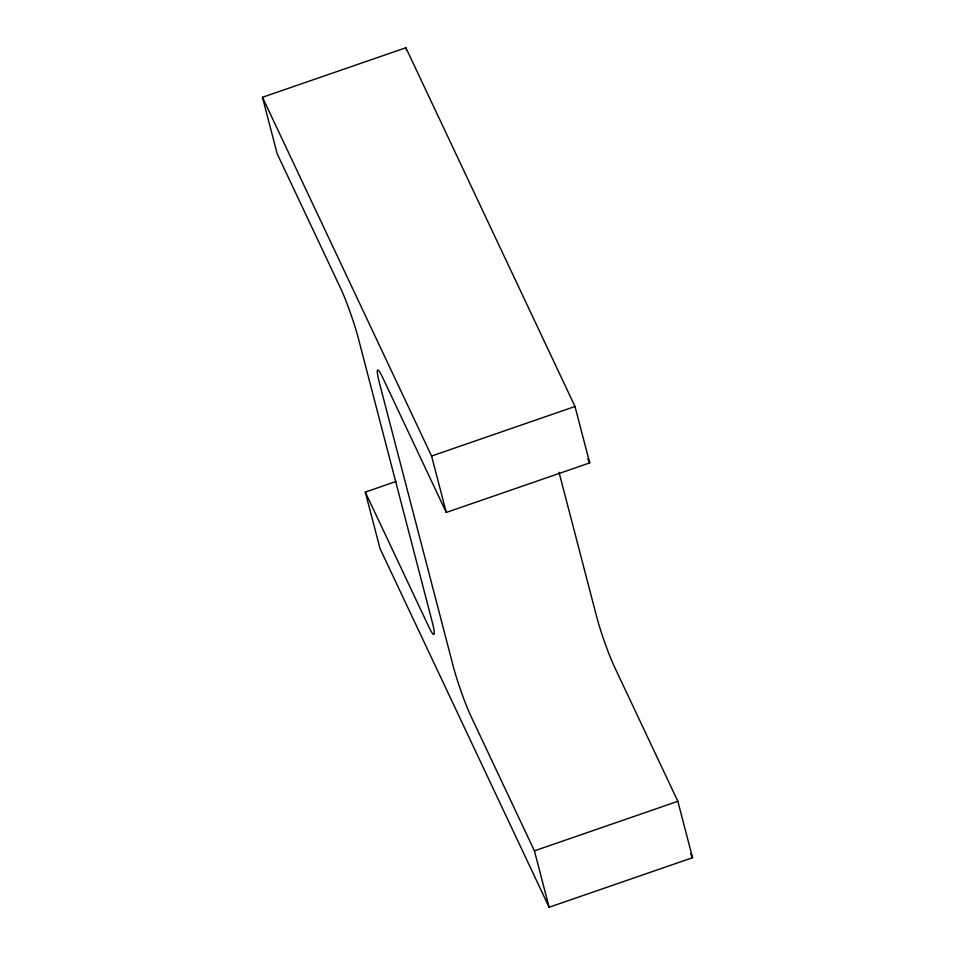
<?xml version="1.0" encoding="UTF-8"?>
<svg xmlns="http://www.w3.org/2000/svg" width="955" height="955" viewBox="0 0 955 955"><rect width="100%" height="100%" fill="white"/><g stroke="black" fill="none" stroke-linecap="round" stroke-linejoin="round"><path stroke-width="1.43" d="M396.241 481.416L365.299 492.1L428.723 626.635A38.093 3.498 70.9 0 0 431.947 620.857L358.483 338.846A38.093 3.498 70.9 0 0 340.577 288.231L277.153 153.695L262.458 97.291L405.887 47.75L575.006 406.496L589.701 462.9L446.272 512.441L382.848 377.917A38.093 3.498 70.9 0 0 379.624 383.695L453.088 665.695A38.093 3.498 70.9 0 0 470.994 716.322L534.418 850.845L549.113 907.25L692.542 857.709L677.847 801.305L614.423 666.769A38.093 3.498 70.9 0 1 596.517 616.154L559.033 472.271M262.458 97.291L431.576 456.036L575.006 406.496M534.418 850.845L677.847 801.305M587.803 458.854L589.701 462.9M690.632 853.663L692.542 857.709M549.113 907.25L379.995 548.504L365.299 492.1M405.887 47.75L406.627 50.567M431.576 456.036L446.272 512.441"/></g></svg>
